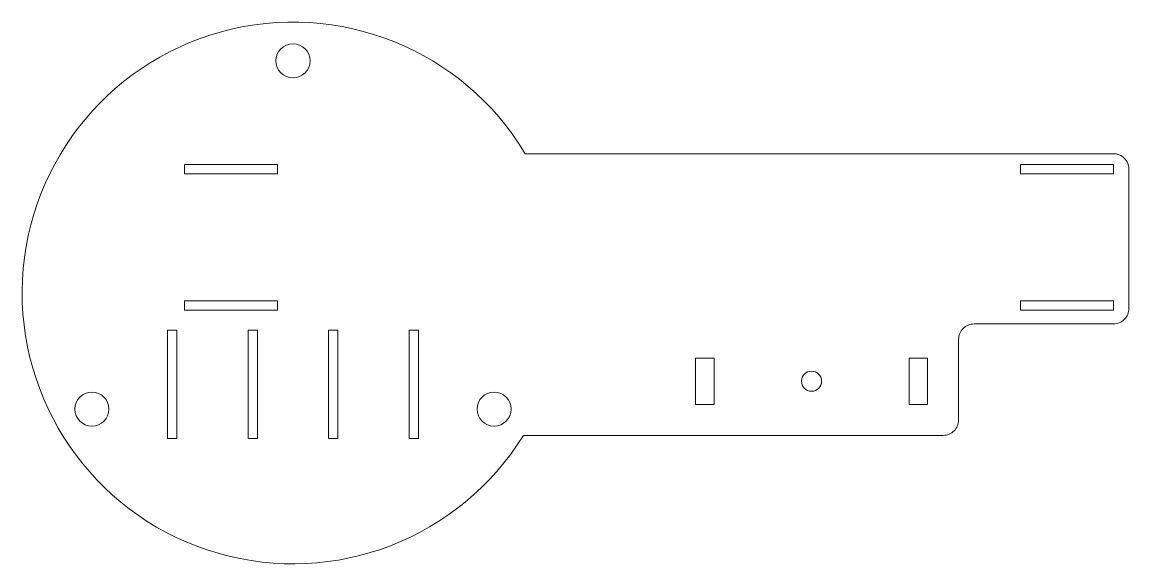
# Model space of a CAD drawing. Extents: x 38 to 395, y 102 to 277.
import ezdxf

# ---------------------------------------------------------------- set-up
doc = ezdxf.new("R2010")
doc.units = 0

msp = doc.modelspace()

# ---------------------------------------------------------------- linework, layer by layer
at = {"color": 1, "lineweight": 13}
for p, q in [((390.216736, 234.421844), (200.258392, 234.421844)), ((90.216736, 227.921844), (90.216736, 230.921844)), ((120.216736, 230.921844), (90.216736, 230.921844)), ((120.216736, 230.921844), (120.216736, 227.921844)), ((390.216736, 230.921844), (360.216736, 230.921844)), ((360.216736, 227.921844), (360.216736, 230.921844)), ((390.216736, 230.921844), (390.216736, 227.921844)), ((395.216736, 229.421844), (395.216736, 184.421844)), ((90.216736, 227.921844), (120.216736, 227.921844)), ((360.216736, 227.921844), (390.216736, 227.921844)), ((90.216736, 183.921844), (90.216736, 186.921844)), ((120.216736, 186.921844), (90.216736, 186.921844)), ((120.216736, 186.921844), (120.216736, 183.921844)), ((390.216736, 186.921844), (360.216736, 186.921844)), ((360.216736, 183.921844), (360.216736, 186.921844)), ((390.216736, 186.921844), (390.216736, 183.921844)), ((90.216736, 183.921844), (120.216736, 183.921844)), ((360.216736, 183.921844), (390.216736, 183.921844)), ((345.216736, 179.421844), (390.216736, 179.421844)), ((84.716736, 142.421844), (84.716736, 177.421844)), ((84.716736, 177.421844), (87.716736, 177.421844)), ((87.716736, 177.421844), (87.716736, 142.421844)), ((110.716736, 142.421844), (110.716736, 177.421844)), ((110.716736, 177.421844), (113.716736, 177.421844)), ((113.716736, 177.421844), (113.716736, 142.421844)), ((136.716736, 142.421844), (136.716736, 177.421844)), ((136.716736, 177.421844), (139.716736, 177.421844)), ((139.716736, 177.421844), (139.716736, 142.421844)), ((162.716736, 142.421844), (162.716736, 177.421844)), ((162.716736, 177.421844), (165.716736, 177.421844)), ((165.716736, 177.421844), (165.716736, 142.421844)), ((340.216736, 174.421844), (340.216736, 148.421844)), ((255.216736, 153.421844), (255.216736, 168.421844)), ((255.216736, 168.421844), (261.216736, 168.421844)), ((261.216736, 168.421844), (261.216736, 153.421844)), ((324.216736, 153.421844), (324.216736, 168.421844)), ((324.216736, 168.421844), (330.216736, 168.421844)), ((330.216736, 168.421844), (330.216736, 153.421844)), ((261.216736, 153.421844), (255.216736, 153.421844)), ((330.216736, 153.421844), (324.216736, 153.421844)), ((199.649597, 143.421844), (335.216736, 143.421844)), ((87.716736, 142.421844), (84.716736, 142.421844)), ((113.716736, 142.421844), (110.716736, 142.421844)), ((139.716736, 142.421844), (136.716736, 142.421844)), ((165.716736, 142.421844), (162.716736, 142.421844))]:
    msp.add_line(p, q, dxfattribs=at)
for centre, radius in [((125.216736, 264.421844), 5.5), ((292.716736, 160.921844), 3.25), ((60.264832, 151.921844), 5.5), ((190.16864, 151.921844), 5.5)]:
    msp.add_circle(centre, radius, dxfattribs=at)
for centre, radius, start, end in [((125.216736, 189.421844), 87.5, 30.949725, 328.283658), ((390.216736, 229.421844), 5, 0, 90.000003), ((390.216736, 184.421844), 5, 269.999997, 360), ((345.216736, 174.421844), 5, 90.000003, 180.000005), ((335.216736, 148.421844), 5, 269.999997, 360)]:
    msp.add_arc(centre, radius, start, end, dxfattribs=at)

doc.saveas('drawing.dxf')
